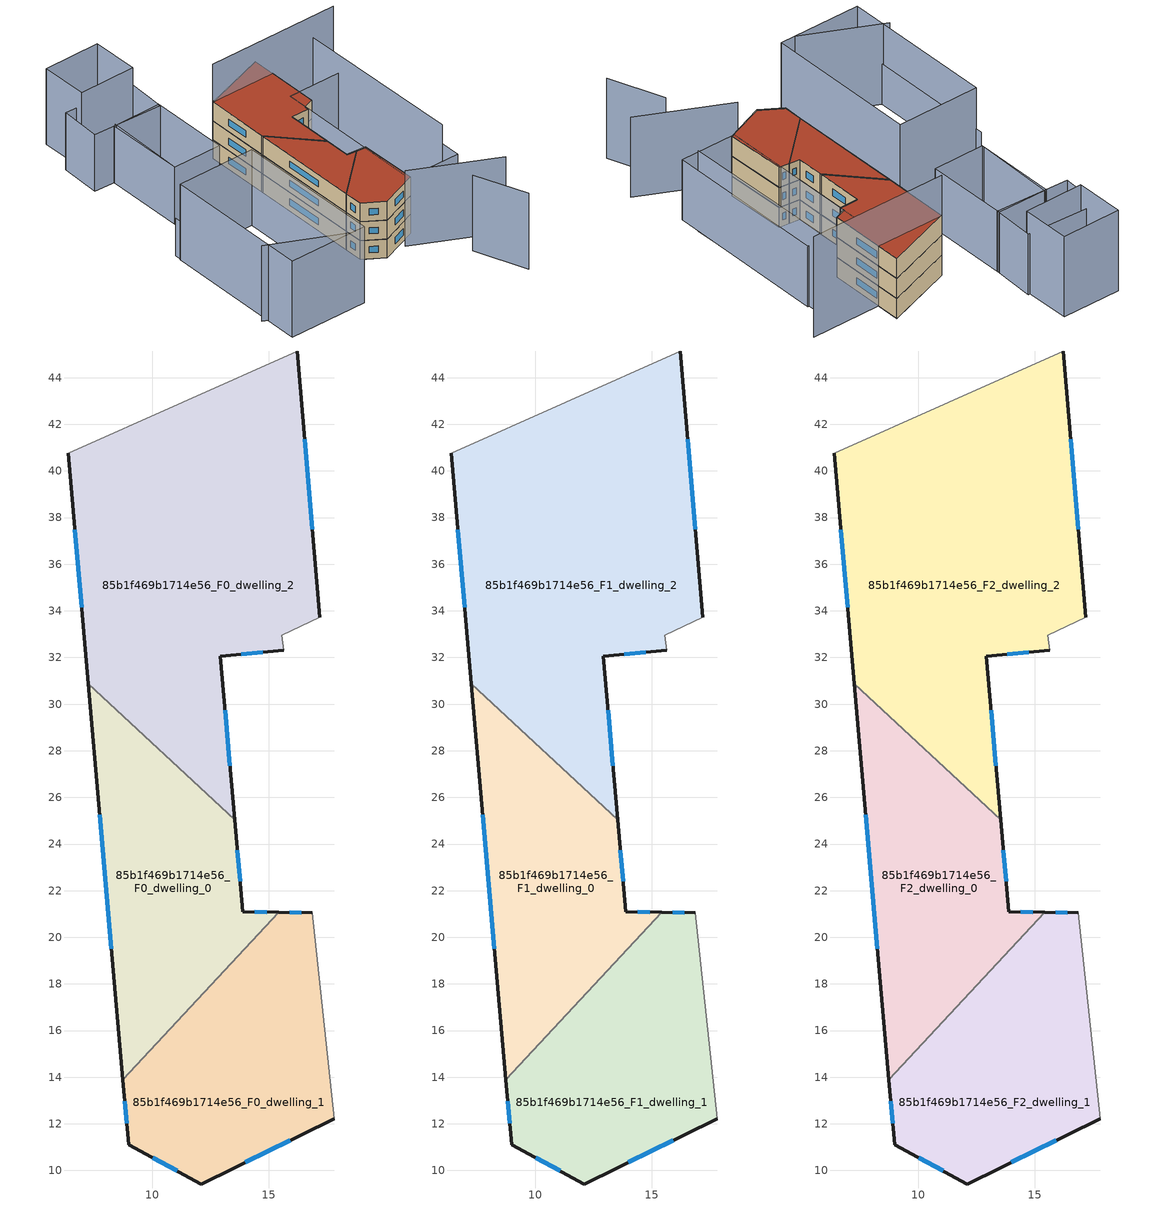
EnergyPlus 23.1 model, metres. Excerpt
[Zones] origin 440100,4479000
85b1f469b1714e56_F0_dwelling_0
 floor ground (EU_floor_Construction): 8.74,13.89 15.43,21.07 13.88,21.09 13.53,25.04 7.26,30.88 z0
 wall outside (EU_wall_Construction): 13.53,25.04 13.88,21.09 15.43,21.07 / 8.74,13.89 7.26,30.88 z0:3
 wall to 85b1f469b1714e56_F0_dwelling_2 (EU_wall_Construction): 7.26,30.88 13.53,25.04 z0:3
 wall to 85b1f469b1714e56_F0_dwelling_1 (EU_wall_Construction): 15.43,21.07 8.74,13.89 z0:3
 window (EU_Window_Construction): 13.65,23.73 13.76,22.4 / 14.39,21.09 14.91,21.08 / 8.25,19.52 7.75,25.25 z0.99:2.01
85b1f469b1714e56_F0_dwelling_1
 floor ground (EU_floor_Construction): 17.8,12.22 16.85,21.05 15.43,21.07 8.74,13.89 8.98,11.11 12.1,9.42 z0
 wall outside (EU_wall_Construction): 15.43,21.07 16.85,21.05 / 17.8,12.22 12.1,9.42 8.98,11.11 8.74,13.89 z0:3
 wall adiabatic (EU_wall_Construction): 16.85,21.05 17.8,12.22 z0:3
 window (EU_Window_Construction): 11.07,9.98 10.02,10.55 / 8.9,12.03 8.82,12.97 / 15.9,21.06 16.38,21.06 / 15.91,11.29 13.99,10.35 z0.99:2.01
85b1f469b1714e56_F0_dwelling_2
 floor ground (EU_floor_Construction): 13.53,25.04 12.91,32.06 15.64,32.3 15.56,32.96 17.17,33.72 16.21,45.14 6.4,40.76 7.26,30.88 z0
 wall outside (EU_wall_Construction): 7.26,30.88 6.4,40.76 / 16.21,45.14 17.17,33.72 / 15.64,32.3 12.91,32.06 13.53,25.04 z0:3
 wall adiabatic (EU_wall_Construction): 6.4,40.76 16.21,45.14 / 17.17,33.72 15.56,32.96 15.64,32.3 z0:3
 window (EU_Window_Construction): 13.12,29.73 13.33,27.36 / 6.97,34.15 6.68,37.48 / 16.53,41.36 16.85,37.51 / 14.73,32.22 13.82,32.14 z0.99:2.01
85b1f469b1714e56_F1_dwelling_0
 floor to 85b1f469b1714e56_F0_dwelling_0 (EU_floor_Construction): 8.74,13.89 15.43,21.07 13.88,21.09 13.53,25.04 7.26,30.88 z3
 wall outside (EU_wall_Construction): 13.53,25.04 13.88,21.09 15.43,21.07 / 8.74,13.89 7.26,30.88 z3:6
 wall to 85b1f469b1714e56_F1_dwelling_2 (EU_wall_Construction): 7.26,30.88 13.53,25.04 z3:6
 wall to 85b1f469b1714e56_F1_dwelling_1 (EU_wall_Construction): 15.43,21.07 8.74,13.89 z3:6
 window (EU_Window_Construction): 13.65,23.73 13.76,22.4 / 14.39,21.09 14.91,21.08 / 8.25,19.52 7.75,25.25 z3.99:5.01
85b1f469b1714e56_F1_dwelling_1
 floor to 85b1f469b1714e56_F0_dwelling_1 (EU_floor_Construction): 17.8,12.22 16.85,21.05 15.43,21.07 8.74,13.89 8.98,11.11 12.1,9.42 z3
 wall outside (EU_wall_Construction): 15.43,21.07 16.85,21.05 / 17.8,12.22 12.1,9.42 8.98,11.11 8.74,13.89 z3:6
 wall adiabatic (EU_wall_Construction): 16.85,21.05 17.8,12.22 z3:6
 window (EU_Window_Construction): 11.07,9.98 10.02,10.55 / 8.9,12.03 8.82,12.97 / 15.9,21.06 16.38,21.06 / 15.91,11.29 13.99,10.35 z3.99:5.01
85b1f469b1714e56_F1_dwelling_2
 floor to 85b1f469b1714e56_F0_dwelling_2 (EU_floor_Construction): 13.53,25.04 12.91,32.06 15.64,32.3 15.56,32.96 17.17,33.72 16.21,45.14 6.4,40.76 7.26,30.88 z3
 wall outside (EU_wall_Construction): 7.26,30.88 6.4,40.76 / 16.21,45.14 17.17,33.72 / 15.64,32.3 12.91,32.06 13.53,25.04 z3:6
 wall adiabatic (EU_wall_Construction): 6.4,40.76 16.21,45.14 / 17.17,33.72 15.56,32.96 15.64,32.3 z3:6
 window (EU_Window_Construction): 13.12,29.73 13.33,27.36 / 6.97,34.15 6.68,37.48 / 16.53,41.36 16.85,37.51 / 14.73,32.22 13.82,32.14 z3.99:5.01
85b1f469b1714e56_F2_dwelling_0
 floor to 85b1f469b1714e56_F1_dwelling_0 (EU_floor_Construction): 8.74,13.89 15.43,21.07 13.88,21.09 13.53,25.04 7.26,30.88 z6
 wall outside (EU_wall_Construction): 13.53,25.04 13.88,21.09 15.43,21.07 / 8.74,13.89 7.26,30.88 z6:9
 wall to 85b1f469b1714e56_F2_dwelling_2 (EU_wall_Construction): 7.26,30.88 13.53,25.04 z6:9
 wall to 85b1f469b1714e56_F2_dwelling_1 (EU_wall_Construction): 15.43,21.07 8.74,13.89 z6:9
 window (EU_Window_Construction): 13.65,23.73 13.76,22.4 / 14.39,21.09 14.91,21.08 / 8.25,19.52 7.75,25.25 z6.99:8.01
 roof outside (EU_roof_Construction): 13.53,25.04 13.88,21.09 15.43,21.07 8.74,13.89 7.26,30.88 z9
85b1f469b1714e56_F2_dwelling_1
 floor to 85b1f469b1714e56_F1_dwelling_1 (EU_floor_Construction): 17.8,12.22 16.85,21.05 15.43,21.07 8.74,13.89 8.98,11.11 12.1,9.42 z6
 wall outside (EU_wall_Construction): 15.43,21.07 16.85,21.05 / 17.8,12.22 12.1,9.42 8.98,11.11 8.74,13.89 z6:9
 wall adiabatic (EU_wall_Construction): 16.85,21.05 17.8,12.22 z6:9
 window (EU_Window_Construction): 11.07,9.98 10.02,10.55 / 8.9,12.03 8.82,12.97 / 15.9,21.06 16.38,21.06 / 15.91,11.29 13.99,10.35 z6.99:8.01
 roof outside (EU_roof_Construction): 16.85,21.05 17.8,12.22 12.1,9.42 8.98,11.11 8.74,13.89 15.43,21.07 z9
85b1f469b1714e56_F2_dwelling_2
 floor to 85b1f469b1714e56_F1_dwelling_2 (EU_floor_Construction): 13.53,25.04 12.91,32.06 15.64,32.3 15.56,32.96 17.17,33.72 16.21,45.14 6.4,40.76 7.26,30.88 z6
 wall outside (EU_wall_Construction): 7.26,30.88 6.4,40.76 / 16.21,45.14 17.17,33.72 / 15.64,32.3 12.91,32.06 13.53,25.04 z6:9
 wall adiabatic (EU_wall_Construction): 6.4,40.76 16.21,45.14 / 17.17,33.72 15.56,32.96 15.64,32.3 z6:9
 window (EU_Window_Construction): 13.12,29.73 13.33,27.36 / 6.97,34.15 6.68,37.48 / 16.53,41.36 16.85,37.51 / 14.73,32.22 13.82,32.14 z6.99:8.01
 roof outside (EU_roof_Construction): 16.21,45.14 17.17,33.72 15.56,32.96 15.64,32.3 12.91,32.06 13.53,25.04 7.26,30.88 6.4,40.76 z9
shading: 15.52,10.25 28.03,5.36 / 25.69,-3.13 22.15,4.4 / -9.38,7.05 1.7,2.77 / 25.4,15.94 22.98,41.67 / 1.95,25.54 3.88,2.91 / 3.88,2.91 -8.21,1.88 / -8.21,1.88 -10.15,24.51 / -10.15,24.51 1.95,25.54 / -0.79,56.56 -0.14,49.53 / -0.14,49.53 -8.78,48.73 / -8.78,48.73 -9.42,55.76 / -9.42,55.76 -0.79,56.56 z0:12; -10.12,25.52 -8.08,2 z0:6; -6.89,43.84 -6.11,31.91 / 23.64,36.77 25.67,12.88 / 25.67,12.88 17.39,12.18 / 17.39,12.18 15.36,36.06 / 15.36,36.06 23.64,36.77 / 0.32,44.3 1.42,32.19 / 1.42,32.19 -6.12,31.51 / -6.12,31.51 -7.21,43.62 / -7.21,43.62 0.32,44.3 / 0.36,43.94 -10.39,43.49 / -10.39,43.49 -10.65,49.69 / -10.65,49.69 0.1,50.14 / 0.1,50.14 0.36,43.94 z0:9; 26.74,42.51 6.39,40.76 z0:15
[Building]
EU S2 Campaign: North Axis=0; Terrain=City; Solar Distribution=FullExterior
[Site:Location]
Madrid: Latitude=40.5; Longitude=-3.5; Time Zone=1; Elevation=609
[SizingPeriod:WeatherFileDays]
AnnualSizingPeriod: Begin Month=1; Begin Day of Month=1; End Month=12; End Day of Month=31; Day of Week for Start Day=Monday; Use Weather File Daylight Saving Period=No; Use Weather File Rain and Snow Indicators=No
[MATERIAL]
EU_InternalMass_Material: Roughness=MediumRough; Thickness=0.1; Conductivity=1; Density=1800; Specific Heat=900; Thermal Absorptance=0.9; Solar Absorptance=0.7; Visible Absorptance=0.7
[MATERIAL:NOMASS] Roughness=MediumRough; Thermal Absorptance=0.9; Solar Absorptance=0.7; Visible Absorptance=0.7
Name | Thermal Resistance
EU_wall_NoMass | 0.609216
EU_roof_NoMass | 0.513268
EU_floor_NoMass | 0.568163
[WINDOWMATERIAL:SIMPLEGLAZINGSYSTEM]
EU_Window_SimpleGlazing: UFactor=5.50606; Solar Heat Gain Coefficient=0.85; Visible Transmittance=0.85
[CONSTRUCTION]
EU_wall_Construction: EU_wall_NoMass
EU_roof_Construction: EU_roof_NoMass
EU_floor_Construction: EU_floor_NoMass
EU_InternalMass_Construction: EU_InternalMass_Material
EU_Window_Construction: EU_Window_SimpleGlazing
[ZONE] Type=1; Multiplier=1; Ceiling Height=autocalculate; Floor Area=autocalculate; Part of Total Floor Area=Yes
Name | Volume
85b1f469b1714e56_F0_dwelling_0; 85b1f469b1714e56_F1_dwelling_0; 85b1f469b1714e56_F2_dwelling_0 | 197.938
85b1f469b1714e56_F0_dwelling_1 | 197.963
85b1f469b1714e56_F1_dwelling_1; 85b1f469b1714e56_F2_dwelling_1 | 197.964
85b1f469b1714e56_F0_dwelling_2 | 395.911
85b1f469b1714e56_F1_dwelling_2; 85b1f469b1714e56_F2_dwelling_2 | 395.912
[INTERNALMASS] Construction=EU_InternalMass_Construction
Name | Zone or ZoneList | Surface Area
85b1f469b1714e56_F0_dwelling_0_EU_InternalMass | 85b1f469b1714e56_F0_dwelling_0 | 65.9794
85b1f469b1714e56_F0_dwelling_1_EU_InternalMass | 85b1f469b1714e56_F0_dwelling_1 | 65.9879
85b1f469b1714e56_F0_dwelling_2_EU_InternalMass | 85b1f469b1714e56_F0_dwelling_2 | 131.971
85b1f469b1714e56_F1_dwelling_0_EU_InternalMass | 85b1f469b1714e56_F1_dwelling_0 | 65.9794
85b1f469b1714e56_F1_dwelling_1_EU_InternalMass | 85b1f469b1714e56_F1_dwelling_1 | 65.9879
85b1f469b1714e56_F1_dwelling_2_EU_InternalMass | 85b1f469b1714e56_F1_dwelling_2 | 131.971
85b1f469b1714e56_F2_dwelling_0_EU_InternalMass | 85b1f469b1714e56_F2_dwelling_0 | 65.9794
85b1f469b1714e56_F2_dwelling_1_EU_InternalMass | 85b1f469b1714e56_F2_dwelling_1 | 65.9879
85b1f469b1714e56_F2_dwelling_2_EU_InternalMass | 85b1f469b1714e56_F2_dwelling_2 | 131.971
[OTHEREQUIPMENT] Fuel Type=Electricity; Design Level Calculation Method=Watts/Area; Power per Zone Floor Area=1; Fraction Latent=0; Fraction Radiant=0; Fraction Lost=0; Carbon Dioxide Generation Rate=0; EndUse Subcategory=EU_Step8_InternalGains
Name | Zone or ZoneList or Space or SpaceList | Schedule
EU_Step8_InternalGain_85b1f469b1714e56_F0_dwelling_0_f000 | 85b1f469b1714e56_F0_dwelling_0 | EU_Step8_GainSchedule_85b1f469b1714e56_F0_dwelling_0_f000
EU_Step8_InternalGain_85b1f469b1714e56_F0_dwelling_1_f000 | 85b1f469b1714e56_F0_dwelling_1 | EU_Step8_GainSchedule_85b1f469b1714e56_F0_dwelling_1_f000
EU_Step8_InternalGain_85b1f469b1714e56_F0_dwelling_2_f000 | 85b1f469b1714e56_F0_dwelling_2 | EU_Step8_GainSchedule_85b1f469b1714e56_F0_dwelling_2_f000
EU_Step8_InternalGain_85b1f469b1714e56_F1_dwelling_0_f000 | 85b1f469b1714e56_F1_dwelling_0 | EU_Step8_GainSchedule_85b1f469b1714e56_F1_dwelling_0_f000
EU_Step8_InternalGain_85b1f469b1714e56_F1_dwelling_1_f000 | 85b1f469b1714e56_F1_dwelling_1 | EU_Step8_GainSchedule_85b1f469b1714e56_F1_dwelling_1_f000
EU_Step8_InternalGain_85b1f469b1714e56_F1_dwelling_2_f000 | 85b1f469b1714e56_F1_dwelling_2 | EU_Step8_GainSchedule_85b1f469b1714e56_F1_dwelling_2_f000
EU_Step8_InternalGain_85b1f469b1714e56_F2_dwelling_0_f000 | 85b1f469b1714e56_F2_dwelling_0 | EU_Step8_GainSchedule_85b1f469b1714e56_F2_dwelling_0_f000
EU_Step8_InternalGain_85b1f469b1714e56_F2_dwelling_1_f000 | 85b1f469b1714e56_F2_dwelling_1 | EU_Step8_GainSchedule_85b1f469b1714e56_F2_dwelling_1_f000
EU_Step8_InternalGain_85b1f469b1714e56_F2_dwelling_2_f000 | 85b1f469b1714e56_F2_dwelling_2 | EU_Step8_GainSchedule_85b1f469b1714e56_F2_dwelling_2_f000
[ZONEVENTILATION:DESIGNFLOWRATE] Schedule=EU_AlwaysOn; Design Flow Rate Calculation Method=AirChanges/Hour; Air Changes per Hour=0.752966; Ventilation Type=Natural; Fan Pressure Rise=0; Fan Total Efficiency=1; Constant Term Coefficient=1; Temperature Term Coefficient=0; Velocity Term Coefficient=0; Velocity Squared Term Coefficient=0; Minimum Indoor Temperature=-100; Maximum Indoor Temperature=100; Delta Temperature=-100; Minimum Outdoor Temperature=-100; Maximum Outdoor Temperature=100; Maximum Wind Speed=40
Name | Zone or ZoneList or Space or SpaceList
EU_ConstantAir_85b1f469b1714e56_F0_dwelling_0 | 85b1f469b1714e56_F0_dwelling_0
EU_ConstantAir_85b1f469b1714e56_F0_dwelling_1 | 85b1f469b1714e56_F0_dwelling_1
EU_ConstantAir_85b1f469b1714e56_F0_dwelling_2 | 85b1f469b1714e56_F0_dwelling_2
EU_ConstantAir_85b1f469b1714e56_F1_dwelling_0 | 85b1f469b1714e56_F1_dwelling_0
EU_ConstantAir_85b1f469b1714e56_F1_dwelling_1 | 85b1f469b1714e56_F1_dwelling_1
EU_ConstantAir_85b1f469b1714e56_F1_dwelling_2 | 85b1f469b1714e56_F1_dwelling_2
EU_ConstantAir_85b1f469b1714e56_F2_dwelling_0 | 85b1f469b1714e56_F2_dwelling_0
EU_ConstantAir_85b1f469b1714e56_F2_dwelling_1 | 85b1f469b1714e56_F2_dwelling_1
EU_ConstantAir_85b1f469b1714e56_F2_dwelling_2 | 85b1f469b1714e56_F2_dwelling_2
[HVACTEMPLATE:THERMOSTAT] Constant Heating Setpoint=20; Constant Cooling Setpoint=50
EU_HeatOnly_85b1f469b1714e56_F0_dwelling_0; EU_HeatOnly_85b1f469b1714e56_F0_dwelling_1; EU_HeatOnly_85b1f469b1714e56_F0_dwelling_2; EU_HeatOnly_85b1f469b1714e56_F1_dwelling_0; EU_HeatOnly_85b1f469b1714e56_F1_dwelling_1; EU_HeatOnly_85b1f469b1714e56_F1_dwelling_2; EU_HeatOnly_85b1f469b1714e56_F2_dwelling_0; EU_HeatOnly_85b1f469b1714e56_F2_dwelling_1; EU_HeatOnly_85b1f469b1714e56_F2_dwelling_2
[HVACTEMPLATE:ZONE:IDEALLOADSAIRSYSTEM] System Availability Schedule=EU_AlwaysOn; Maximum Heating Supply Air Temperature=50; Minimum Cooling Supply Air Temperature=13; Maximum Heating Supply Air Humidity Ratio=0.0156; Minimum Cooling Supply Air Humidity Ratio=0.0077; Heating Limit=NoLimit; Cooling Limit=NoLimit; Heating Availability Schedule=EU_AlwaysOn; Cooling Availability Schedule=EU_CoolingOff; Dehumidification Control Type=ConstantSensibleHeatRatio; Cooling Sensible Heat Ratio=0.7; Dehumidification Setpoint=60; Humidification Control Type=None; Humidification Setpoint=30; Outdoor Air Method=None; Outdoor Air Flow Rate per Person=0.00944; Outdoor Air Flow Rate per Zone Floor Area=0; Outdoor Air Flow Rate per Zone=0; Demand Controlled Ventilation Type=None; Outdoor Air Economizer Type=NoEconomizer; Heat Recovery Type=None; Sensible Heat Recovery Effectiveness=0.7; Latent Heat Recovery Effectiveness=0.65
Name | Template Thermostat
85b1f469b1714e56_F0_dwelling_0 | EU_HeatOnly_85b1f469b1714e56_F0_dwelling_0
85b1f469b1714e56_F0_dwelling_1 | EU_HeatOnly_85b1f469b1714e56_F0_dwelling_1
85b1f469b1714e56_F0_dwelling_2 | EU_HeatOnly_85b1f469b1714e56_F0_dwelling_2
85b1f469b1714e56_F1_dwelling_0 | EU_HeatOnly_85b1f469b1714e56_F1_dwelling_0
85b1f469b1714e56_F1_dwelling_1 | EU_HeatOnly_85b1f469b1714e56_F1_dwelling_1
85b1f469b1714e56_F1_dwelling_2 | EU_HeatOnly_85b1f469b1714e56_F1_dwelling_2
85b1f469b1714e56_F2_dwelling_0 | EU_HeatOnly_85b1f469b1714e56_F2_dwelling_0
85b1f469b1714e56_F2_dwelling_1 | EU_HeatOnly_85b1f469b1714e56_F2_dwelling_1
85b1f469b1714e56_F2_dwelling_2 | EU_HeatOnly_85b1f469b1714e56_F2_dwelling_2
[SIZING:ZONE] Zone Cooling Design Supply Air Temperature Input Method=SupplyAirTemperature; Zone Cooling Design Supply Air Temperature=13; Zone Heating Design Supply Air Temperature Input Method=SupplyAirTemperature; Zone Heating Design Supply Air Temperature=50; Zone Cooling Design Supply Air Humidity Ratio=0.008; Zone Heating Design Supply Air Humidity Ratio=0.008; Cooling Design Air Flow Method=DesignDay; Cooling Design Air Flow Rate=0; Cooling Minimum Air Flow per Zone Floor Area=0.000762; Cooling Minimum Air Flow=0; Cooling Minimum Air Flow Fraction=0.2; Heating Design Air Flow Method=DesignDay; Heating Design Air Flow Rate=0; Heating Maximum Air Flow per Zone Floor Area=0.002032; Heating Maximum Air Flow=0.141576; Heating Maximum Air Flow Fraction=0.3; Account for Dedicated Outdoor Air System=No; Dedicated Outdoor Air System Control Strategy=NeutralSupplyAir; Dedicated Outdoor Air Low Setpoint Temperature for Design=autosize; Dedicated Outdoor Air High Setpoint Temperature for Design=autosize; Zone Load Sizing Method=Sensible Load Only No Latent Load; Zone Latent Cooling Design Supply Air Humidity Ratio Input Method=HumidityRatioDifference; Zone Cooling Design Supply Air Humidity Ratio Difference=0.005; Zone Latent Heating Design Supply Air Humidity Ratio Input Method=HumidityRatioDifference; Zone Humidification Design Supply Air Humidity Ratio Difference=0.005
85b1f469b1714e56_F0_dwelling_0; 85b1f469b1714e56_F0_dwelling_1; 85b1f469b1714e56_F0_dwelling_2; 85b1f469b1714e56_F1_dwelling_0; 85b1f469b1714e56_F1_dwelling_1; 85b1f469b1714e56_F1_dwelling_2; 85b1f469b1714e56_F2_dwelling_0; 85b1f469b1714e56_F2_dwelling_1; 85b1f469b1714e56_F2_dwelling_2
[SCHEDULE:CONSTANT]
Name | Hourly Value
EU_AlwaysOn | 1
EU_CoolingOff | 0
[SCHEDULE:FILE] Column Number=1; Rows to Skip at Top=0; Number of Hours of Data=8760; Column Separator=Comma; Interpolate to Timestep=No; Minutes per Item=60; Adjust Schedule for Daylight Savings=Yes
Name | File
EU_Step8_GainSchedule_85b1f469b1714e56_F0_dwelling_0_f000 | ../../schedules/85b1f469b1714e56/85b1f469b1714e56_F0_dwelling_0_f000_gain.csv
EU_Step8_GainSchedule_85b1f469b1714e56_F0_dwelling_1_f000 | ../../schedules/85b1f469b1714e56/85b1f469b1714e56_F0_dwelling_1_f000_gain.csv
EU_Step8_GainSchedule_85b1f469b1714e56_F0_dwelling_2_f000 | ../../schedules/85b1f469b1714e56/85b1f469b1714e56_F0_dwelling_2_f000_gain.csv
EU_Step8_GainSchedule_85b1f469b1714e56_F1_dwelling_0_f000 | ../../schedules/85b1f469b1714e56/85b1f469b1714e56_F1_dwelling_0_f000_gain.csv
EU_Step8_GainSchedule_85b1f469b1714e56_F1_dwelling_1_f000 | ../../schedules/85b1f469b1714e56/85b1f469b1714e56_F1_dwelling_1_f000_gain.csv
EU_Step8_GainSchedule_85b1f469b1714e56_F1_dwelling_2_f000 | ../../schedules/85b1f469b1714e56/85b1f469b1714e56_F1_dwelling_2_f000_gain.csv
EU_Step8_GainSchedule_85b1f469b1714e56_F2_dwelling_0_f000 | ../../schedules/85b1f469b1714e56/85b1f469b1714e56_F2_dwelling_0_f000_gain.csv
EU_Step8_GainSchedule_85b1f469b1714e56_F2_dwelling_1_f000 | ../../schedules/85b1f469b1714e56/85b1f469b1714e56_F2_dwelling_1_f000_gain.csv
EU_Step8_GainSchedule_85b1f469b1714e56_F2_dwelling_2_f000 | ../../schedules/85b1f469b1714e56/85b1f469b1714e56_F2_dwelling_2_f000_gain.csv
